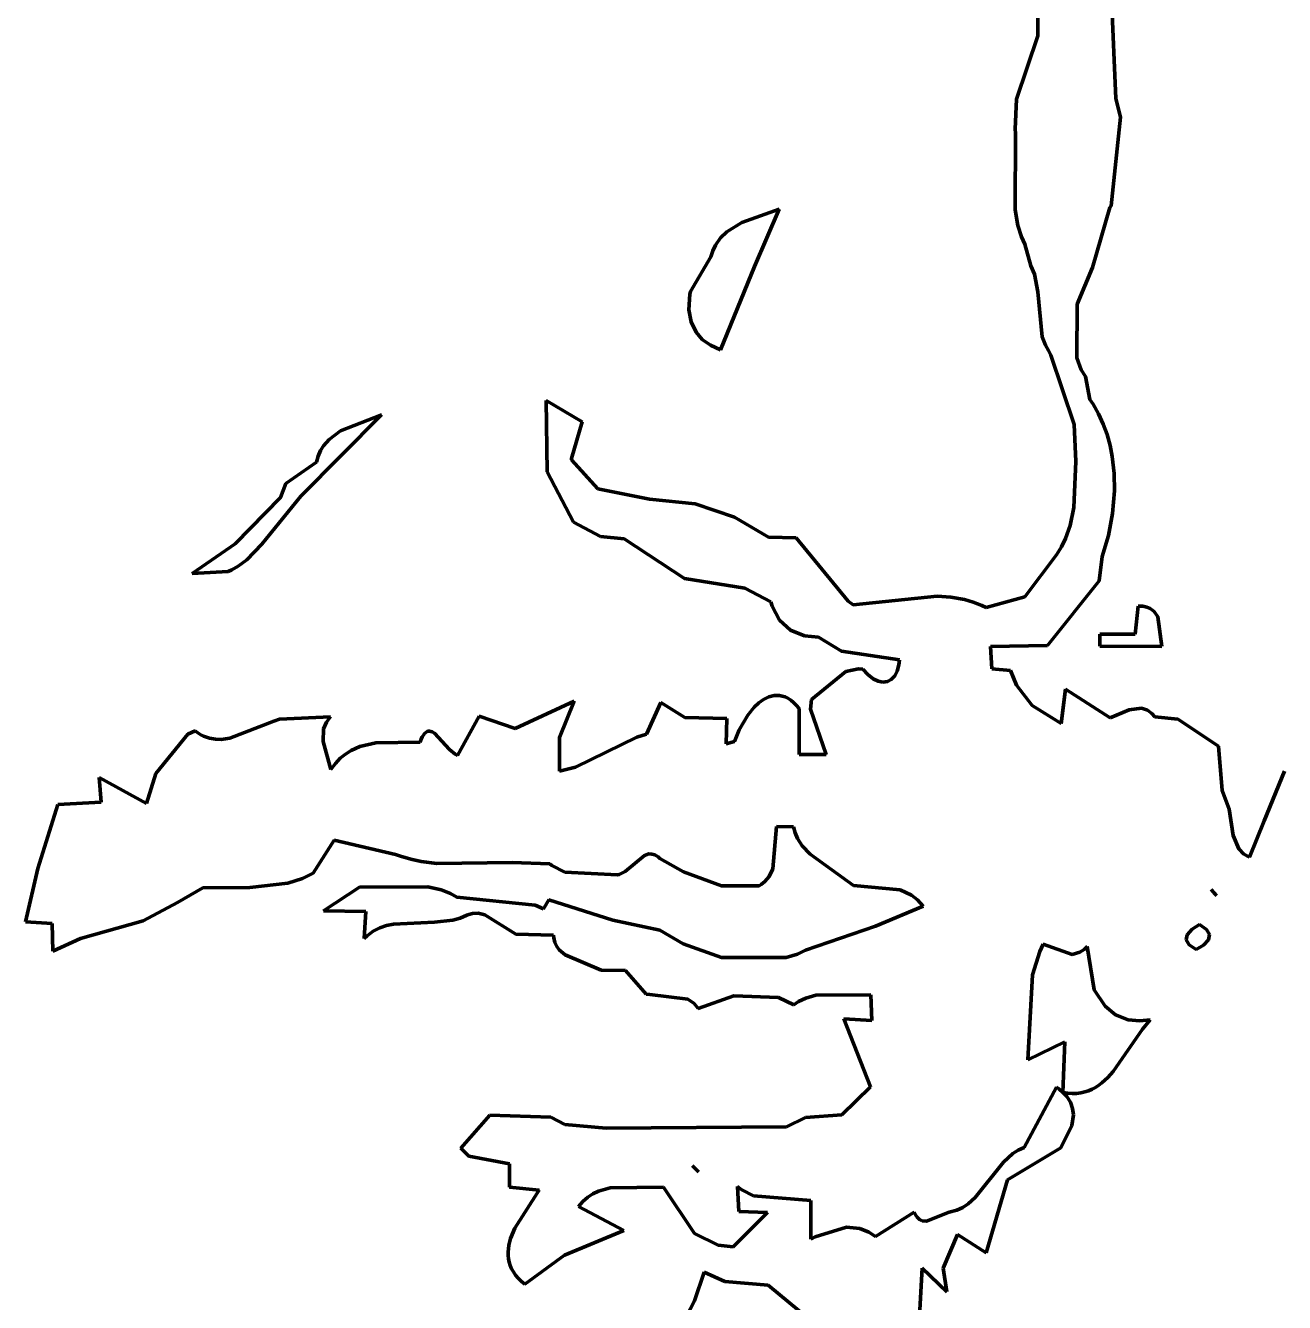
# Model space of a CAD drawing. Header units: millimetres. Extents: x 0 to 6.58, y 0 to 6.88.
# Drawn here: x 2.914 to 4.366, y 1.993 to 3.466 of the extents above; entities that cross this region are included whole.
import ezdxf

# ---------------------------------------------------------------- set-up
doc = ezdxf.new("R2010")
doc.units = ezdxf.units.MM
doc.layers.add('color#020202ff', color=7, linetype='CONTINUOUS', lineweight=100)
doc.layers.add('color#ffffffff', color=7, linetype='CONTINUOUS', lineweight=100)

msp = doc.modelspace()

# ---------------------------------------------------------------- linework, layer by layer
at = {"layer": 'color#020202ff'}
for p, q in [((4.0813, 3.4543), (4.0816, 3.5118)), ((4.1662, 3.4978), (4.1714, 3.3821)), ((4.0566, 3.3813), (4.0813, 3.4543)), ((4.0551, 3.3465), (4.0566, 3.3813)), ((4.1714, 3.3821), (4.1767, 3.3606)), ((4.1767, 3.3606), (4.1658, 3.2583)), ((4.0554, 3.342), (4.0551, 3.3465)), ((4.055, 3.2535), (4.0554, 3.342)), ((4.1658, 3.2583), (4.1643, 3.2561)), ((3.7399, 3.239), (3.7828, 3.2543)), ((3.7828, 3.2543), (3.7545, 3.1882)), ((4.0582, 3.2355), (4.055, 3.2535)), ((4.1643, 3.2561), (4.1443, 3.1869)), ((3.7154, 3.2211), (3.7226, 3.2282)), ((3.7226, 3.2282), (3.7399, 3.239)), ((4.0625, 3.2224), (4.0582, 3.2355)), ((3.7063, 3.2064), (3.7095, 3.2128)), ((3.7095, 3.2128), (3.7154, 3.2211)), ((4.0665, 3.2139), (4.0625, 3.2224)), ((4.0731, 3.1891), (4.0665, 3.2139)), ((3.6807, 3.1592), (3.7039, 3.1993)), ((3.7039, 3.1993), (3.7063, 3.2064)), ((3.7545, 3.1882), (3.7151, 3.0922)), ((4.0774, 3.1794), (4.0731, 3.1891)), ((4.1443, 3.1869), (4.1266, 3.1449)), ((4.0815, 3.1591), (4.0774, 3.1794)), ((3.6787, 3.138), (3.68, 3.1561)), ((3.68, 3.1561), (3.6807, 3.1592)), ((4.0864, 3.1072), (4.0815, 3.1591)), ((4.1266, 3.1449), (4.1264, 3.0829)), ((3.6813, 3.1244), (3.6787, 3.138)), ((3.6871, 3.1123), (3.6813, 3.1244)), ((3.6942, 3.104), (3.6871, 3.1123)), ((3.7036, 3.0973), (3.6942, 3.104)), ((3.7151, 3.0922), (3.7036, 3.0973)), ((4.09, 3.0975), (4.0864, 3.1072)), ((4.0935, 3.0913), (4.09, 3.0975)), ((4.0965, 3.0857), (4.0935, 3.0913)), ((4.1232, 3.0059), (4.0965, 3.0857)), ((4.1264, 3.0829), (4.1313, 3.0691)), ((4.1313, 3.0691), (4.1362, 3.0613)), ((4.1362, 3.0613), (4.1413, 3.0346)), ((3.5152, 2.9514), (3.5142, 3.0336)), ((3.5142, 3.0336), (3.5556, 3.0088)), ((4.1413, 3.0346), (4.145, 3.0292)), ((4.145, 3.0292), (4.1514, 3.018)), ((3.324, 3.0172), (3.2311, 2.923)), ((3.2769, 2.9984), (3.324, 3.0172)), ((3.5556, 3.0088), (3.5432, 2.9667)), ((4.1514, 3.018), (4.1568, 3.0063)), ((4.1568, 3.0063), (4.1612, 2.9942)), ((3.2637, 2.9887), (3.2769, 2.9984)), ((4.1252, 2.9631), (4.1232, 3.0059)), ((4.1612, 2.9942), (4.1646, 2.9817)), ((3.2538, 2.9757), (3.2573, 2.9814)), ((3.2573, 2.9814), (3.2637, 2.9887)), ((4.1646, 2.9817), (4.1672, 2.9689)), ((3.2139, 2.9377), (3.249, 2.9625)), ((3.249, 2.9625), (3.251, 2.9695)), ((3.251, 2.9695), (3.2538, 2.9757)), ((3.5432, 2.9667), (3.5434, 2.9651)), ((3.5434, 2.9651), (3.5736, 2.9316)), ((4.123, 2.9099), (4.1252, 2.9631)), ((4.1672, 2.9689), (4.1693, 2.9493)), ((3.5456, 2.8931), (3.5152, 2.9514)), ((4.1693, 2.9493), (4.1697, 2.9295)), ((3.2078, 2.9216), (3.2139, 2.9377)), ((3.1555, 2.8682), (3.2078, 2.9216)), ((3.2311, 2.923), (3.1862, 2.8676)), ((3.5736, 2.9316), (3.6333, 2.9197)), ((3.6333, 2.9197), (3.686, 2.9144)), ((4.1697, 2.9295), (4.1675, 2.9033)), ((3.686, 2.9144), (3.7313, 2.899)), ((4.1185, 2.8894), (4.123, 2.9099)), ((4.1675, 2.9033), (4.1627, 2.8778)), ((3.5767, 2.8767), (3.5456, 2.8931)), ((3.7313, 2.899), (3.7706, 2.8759)), ((4.1132, 2.8744), (4.1185, 2.8894)), ((3.6042, 2.8738), (3.5767, 2.8767)), ((3.6739, 2.8282), (3.6042, 2.8738)), ((3.7706, 2.8759), (3.8024, 2.8749)), ((3.8024, 2.8749), (3.8625, 2.8019)), ((4.1085, 2.8647), (4.1132, 2.8744)), ((4.1627, 2.8778), (4.1555, 2.8536)), ((3.1057, 2.8339), (3.1555, 2.8682)), ((3.1862, 2.8676), (3.1689, 2.8497)), ((4.1028, 2.8553), (4.1085, 2.8647)), ((3.1689, 2.8497), (3.1589, 2.8423)), ((4.0662, 2.807), (4.1028, 2.8553)), ((4.1555, 2.8536), (4.1519, 2.8256)), ((3.1474, 2.8362), (3.1057, 2.8339)), ((3.1514, 2.8381), (3.1474, 2.8362)), ((3.1589, 2.8423), (3.1514, 2.8381)), ((3.7432, 2.817), (3.6739, 2.8282)), ((3.7733, 2.8014), (3.7432, 2.817)), ((4.1519, 2.8256), (4.0926, 2.7508)), ((3.7748, 2.7961), (3.7733, 2.8014)), ((3.8625, 2.8019), (3.8684, 2.7978)), ((3.8684, 2.7978), (3.965, 2.8076)), ((3.965, 2.8076), (3.981, 2.8066)), ((3.981, 2.8066), (3.9966, 2.8039)), ((3.9966, 2.8039), (4.0068, 2.801)), ((4.0068, 2.801), (4.0168, 2.797)), ((4.0217, 2.7946), (4.0662, 2.807)), ((3.7833, 2.7801), (3.7748, 2.7961)), ((4.0168, 2.797), (4.0217, 2.7946)), ((4.1935, 2.7639), (4.1969, 2.7964)), ((4.1969, 2.7964), (4.2024, 2.7961)), ((4.2024, 2.7961), (4.2071, 2.7952)), ((4.2071, 2.7952), (4.211, 2.7936)), ((4.211, 2.7936), (4.2155, 2.7901)), ((4.2155, 2.7901), (4.2196, 2.7839)), ((3.796, 2.7685), (3.7833, 2.7801)), ((4.2196, 2.7839), (4.2243, 2.7496)), ((3.8121, 2.7619), (3.796, 2.7685)), ((3.8282, 2.7606), (3.8121, 2.7619)), ((3.855, 2.7443), (3.8282, 2.7606)), ((4.1527, 2.7501), (4.1528, 2.7638)), ((4.1528, 2.7638), (4.1935, 2.7639)), ((3.9217, 2.7341), (3.855, 2.7443)), ((4.0926, 2.7508), (4.0268, 2.7495)), ((4.0268, 2.7495), (4.0281, 2.7238)), ((4.2243, 2.7496), (4.1527, 2.7501)), ((3.9192, 2.7213), (3.9211, 2.7285)), ((3.9211, 2.7285), (3.9217, 2.7341)), ((3.8203, 2.6886), (3.8598, 2.721)), ((3.8598, 2.721), (3.8743, 2.7238)), ((3.8743, 2.7238), (3.8796, 2.7237)), ((3.8796, 2.7237), (3.8853, 2.7172)), ((3.8853, 2.7172), (3.8912, 2.7125)), ((3.8912, 2.7125), (3.897, 2.7097)), ((3.9077, 2.7093), (3.9123, 2.7117)), ((3.9123, 2.7117), (3.9162, 2.7157)), ((3.9162, 2.7157), (3.9192, 2.7213)), ((4.0281, 2.7238), (4.0499, 2.722)), ((4.0499, 2.722), (4.0566, 2.705)), ((3.897, 2.7097), (3.9025, 2.7087)), ((3.9025, 2.7087), (3.9077, 2.7093)), ((4.0566, 2.705), (4.0749, 2.6814)), ((4.1084, 2.661), (4.1134, 2.7004)), ((4.1134, 2.7004), (4.1649, 2.6672)), ((3.4784, 2.655), (3.5466, 2.6866)), ((3.5466, 2.6866), (3.5296, 2.6446)), ((3.6297, 2.6484), (3.6466, 2.6851)), ((3.6466, 2.6851), (3.6742, 2.6676)), ((3.754, 2.6795), (3.7593, 2.6845)), ((3.7593, 2.6845), (3.765, 2.6886)), ((3.765, 2.6886), (3.7679, 2.6902)), ((3.7679, 2.6902), (3.7709, 2.6915)), ((3.7709, 2.6915), (3.7739, 2.6925)), ((3.7739, 2.6925), (3.777, 2.6931)), ((3.777, 2.6931), (3.7801, 2.6933)), ((3.7801, 2.6933), (3.7833, 2.6932)), ((3.7833, 2.6932), (3.7865, 2.6925)), ((3.7865, 2.6925), (3.7897, 2.6914)), ((3.7897, 2.6914), (3.793, 2.6899)), ((3.793, 2.6899), (3.7962, 2.6878)), ((3.7962, 2.6878), (3.7995, 2.6852)), ((3.7995, 2.6852), (3.8027, 2.682)), ((3.8027, 2.682), (3.806, 2.6783)), ((3.819, 2.6773), (3.8203, 2.6886)), ((3.2065, 2.6658), (3.2652, 2.6684)), ((3.2652, 2.6684), (3.2606, 2.6625)), ((3.412, 2.6238), (3.4368, 2.6694)), ((3.4368, 2.6694), (3.4784, 2.655)), ((3.6742, 2.6676), (3.7227, 2.6667)), ((3.7368, 2.6536), (3.7467, 2.6705)), ((3.7467, 2.6705), (3.754, 2.6795)), ((3.806, 2.6783), (3.8058, 2.6251)), ((3.837, 2.6252), (3.819, 2.6773)), ((4.0749, 2.6814), (4.1084, 2.661)), ((4.1649, 2.6672), (4.1866, 2.6767)), ((4.1866, 2.6767), (4.2009, 2.6786)), ((4.2009, 2.6786), (4.2079, 2.6761)), ((4.2079, 2.6761), (4.2129, 2.6722)), ((4.2129, 2.6722), (4.2162, 2.6685)), ((4.2162, 2.6685), (4.2427, 2.6659)), ((3.1494, 2.6438), (3.2, 2.6634)), ((3.2, 2.6634), (3.2065, 2.6658)), ((3.2571, 2.6545), (3.2567, 2.6399)), ((3.2606, 2.6625), (3.2571, 2.6545)), ((3.7227, 2.6667), (3.7218, 2.6373)), ((3.7314, 2.6399), (3.7368, 2.6536)), ((4.2427, 2.6659), (4.2899, 2.6346)), ((3.0638, 2.6032), (3.1006, 2.6487)), ((3.1006, 2.6487), (3.1091, 2.6523)), ((3.1091, 2.6523), (3.1124, 2.6499)), ((3.1124, 2.6499), (3.1157, 2.6479)), ((3.1157, 2.6479), (3.119, 2.6463)), ((3.119, 2.6463), (3.1257, 2.6439)), ((3.1257, 2.6439), (3.1325, 2.6427)), ((3.1325, 2.6427), (3.1392, 2.6425)), ((3.1392, 2.6425), (3.1494, 2.6438)), ((3.2567, 2.6399), (3.2659, 2.6079)), ((3.2992, 2.6343), (3.3175, 2.6386)), ((3.3175, 2.6386), (3.3686, 2.6394)), ((3.3686, 2.6394), (3.3699, 2.6426)), ((3.3699, 2.6426), (3.3712, 2.6453)), ((3.3712, 2.6453), (3.3725, 2.6475)), ((3.3725, 2.6475), (3.3739, 2.6492)), ((3.3739, 2.6492), (3.3752, 2.6505)), ((3.3752, 2.6505), (3.3767, 2.6514)), ((3.3767, 2.6514), (3.3781, 2.6519)), ((3.3781, 2.6519), (3.3795, 2.652)), ((3.3795, 2.652), (3.3825, 2.6513)), ((3.3825, 2.6513), (3.3855, 2.6496)), ((3.3855, 2.6496), (3.4028, 2.631)), ((3.5296, 2.6446), (3.5295, 2.606)), ((3.5478, 2.6106), (3.6187, 2.6451)), ((3.6187, 2.6451), (3.6297, 2.6484)), ((3.7218, 2.6373), (3.7314, 2.6399)), ((3.2766, 2.6207), (3.2826, 2.6256)), ((3.2826, 2.6256), (3.289, 2.6297)), ((3.289, 2.6297), (3.2992, 2.6343)), ((3.4028, 2.631), (3.409, 2.6254)), ((3.409, 2.6254), (3.412, 2.6238)), ((3.8058, 2.6251), (3.837, 2.6252)), ((4.2899, 2.6346), (4.2939, 2.5834)), ((3.2659, 2.6079), (3.271, 2.6148)), ((3.271, 2.6148), (3.2766, 2.6207)), ((3.5295, 2.606), (3.5478, 2.6106)), ((3.0006, 2.57), (2.9985, 2.5986)), ((2.9985, 2.5986), (3.0529, 2.5685)), ((3.0529, 2.5685), (3.0638, 2.6032)), ((4.3426, 2.5484), (4.3658, 2.6057)), ((4.2939, 2.5834), (4.3022, 2.5619)), ((2.9276, 2.4935), (2.9508, 2.5673)), ((2.9508, 2.5673), (3.0006, 2.57)), ((4.3022, 2.5619), (4.3067, 2.5314)), ((3.7797, 2.5418), (3.7755, 2.4931)), ((3.7995, 2.5416), (3.7797, 2.5418)), ((3.8015, 2.5346), (3.7995, 2.5416)), ((3.8042, 2.5282), (3.8015, 2.5346)), ((4.3254, 2.5067), (4.3426, 2.5484)), ((3.2696, 2.5263), (3.2455, 2.4882)), ((3.3403, 2.5097), (3.2696, 2.5263)), ((3.8096, 2.5197), (3.8042, 2.5282)), ((4.3067, 2.5314), (4.313, 2.516)), ((3.3461, 2.5076), (3.3403, 2.5097)), ((3.3579, 2.5041), (3.3461, 2.5076)), ((3.6277, 2.5086), (3.6054, 2.4899)), ((3.6327, 2.5103), (3.6277, 2.5086)), ((3.6361, 2.5102), (3.6327, 2.5103)), ((3.6396, 2.5091), (3.6361, 2.5102)), ((3.6414, 2.5081), (3.6396, 2.5091)), ((3.6433, 2.5068), (3.6414, 2.5081)), ((3.6452, 2.505), (3.6433, 2.5068)), ((3.6727, 2.4898), (3.6452, 2.505)), ((3.8186, 2.51), (3.8096, 2.5197)), ((3.8688, 2.4738), (3.8186, 2.51)), ((4.313, 2.516), (4.3191, 2.5101)), ((4.3191, 2.5101), (4.3254, 2.5067)), ((2.9135, 2.4318), (2.9276, 2.4935)), ((3.3699, 2.5016), (3.3579, 2.5041)), ((3.3881, 2.4993), (3.3699, 2.5016)), ((3.4751, 2.5003), (3.3881, 2.4993)), ((3.5183, 2.4988), (3.4751, 2.5003)), ((3.5206, 2.497), (3.5183, 2.4988)), ((3.5355, 2.4891), (3.5206, 2.497)), ((3.7755, 2.4931), (3.7713, 2.4842)), ((3.2163, 2.4765), (3.1721, 2.4714)), ((3.2332, 2.4821), (3.2163, 2.4765)), ((3.2455, 2.4882), (3.2332, 2.4821)), ((3.5966, 2.4862), (3.5355, 2.4891)), ((3.5984, 2.4866), (3.5966, 2.4862)), ((3.6054, 2.4899), (3.5984, 2.4866)), ((3.7163, 2.4734), (3.6727, 2.4898)), ((3.7664, 2.4783), (3.7622, 2.4749)), ((3.7713, 2.4842), (3.7664, 2.4783)), ((3.1182, 2.4711), (3.0889, 2.4542)), ((3.1721, 2.4714), (3.1182, 2.4711)), ((3.2574, 2.4446), (3.2988, 2.4718)), ((3.2988, 2.4718), (3.3778, 2.4722)), ((3.3778, 2.4722), (3.393, 2.4689)), ((3.393, 2.4689), (3.4039, 2.4645)), ((3.4039, 2.4645), (3.4109, 2.4605)), ((3.7597, 2.4733), (3.7163, 2.4734)), ((3.7622, 2.4749), (3.7597, 2.4733)), ((3.9224, 2.469), (3.8688, 2.4738)), ((3.9355, 2.4628), (3.9224, 2.469)), ((3.9426, 2.4572), (3.9355, 2.4628)), ((4.2811, 2.4694), (4.2859, 2.4639)), ((4.2873, 2.4623), (4.2811, 2.4694)), ((4.2859, 2.4639), (4.2873, 2.4623)), ((3.0889, 2.4542), (3.0492, 2.4331)), ((3.4109, 2.4605), (3.5014, 2.4512)), ((3.5014, 2.4512), (3.5112, 2.4471)), ((3.5112, 2.4471), (3.5171, 2.4574)), ((3.5171, 2.4574), (3.5911, 2.434)), ((3.8941, 2.4269), (3.949, 2.4499)), ((3.949, 2.4499), (3.9426, 2.4572)), ((2.9442, 2.4302), (2.9135, 2.4318)), ((3.0492, 2.4331), (2.9771, 2.4127)), ((3.3061, 2.444), (3.2574, 2.4446)), ((3.3042, 2.4127), (3.3061, 2.444)), ((3.3852, 2.4315), (3.338, 2.4294)), ((3.4065, 2.4339), (3.3852, 2.4315)), ((3.4148, 2.4362), (3.4065, 2.4339)), ((3.4227, 2.4395), (3.4148, 2.4362)), ((3.4249, 2.4404), (3.4227, 2.4395)), ((3.4292, 2.4417), (3.4249, 2.4404)), ((3.4355, 2.442), (3.4292, 2.4417)), ((3.4435, 2.44), (3.4355, 2.442)), ((3.4792, 2.4179), (3.4435, 2.44)), ((3.5911, 2.434), (3.6451, 2.4225)), ((2.9452, 2.3982), (2.9442, 2.4302)), ((3.311, 2.4186), (3.3075, 2.4158)), ((3.3146, 2.421), (3.311, 2.4186)), ((3.3183, 2.4231), (3.3146, 2.421)), ((3.3221, 2.4249), (3.3183, 2.4231)), ((3.3299, 2.4276), (3.3221, 2.4249)), ((3.338, 2.4294), (3.3299, 2.4276)), ((3.5224, 2.4164), (3.4792, 2.4179)), ((3.6451, 2.4225), (3.672, 2.4064)), ((3.8132, 2.3994), (3.8941, 2.4269)), ((4.2535, 2.417), (4.2523, 2.4111)), ((4.2594, 2.4233), (4.2535, 2.417)), ((4.2679, 2.4288), (4.2594, 2.4233)), ((4.2759, 2.423), (4.2679, 2.4288)), ((4.2794, 2.4172), (4.2759, 2.423)), ((4.2782, 2.4112), (4.2794, 2.4172)), ((2.9771, 2.4127), (2.9452, 2.3982)), ((3.3075, 2.4158), (3.3042, 2.4127)), ((3.5228, 2.4134), (3.5224, 2.4164)), ((3.5243, 2.4081), (3.5228, 2.4134)), ((3.5264, 2.4036), (3.5243, 2.4081)), ((3.5291, 2.3997), (3.5264, 2.4036)), ((3.672, 2.4064), (3.7164, 2.3906)), ((4.0875, 2.4063), (4.0836, 2.3976)), ((4.1211, 2.3944), (4.0875, 2.4063)), ((4.1383, 2.4035), (4.1349, 2.4002)), ((4.1463, 2.3535), (4.1383, 2.4035)), ((4.2523, 2.4111), (4.2558, 2.4054)), ((4.2558, 2.4054), (4.2639, 2.4)), ((4.2639, 2.4), (4.2723, 2.4051)), ((4.2723, 2.4051), (4.2782, 2.4112)), ((3.5362, 2.3937), (3.5291, 2.3997)), ((3.5777, 2.376), (3.5362, 2.3937)), ((3.7164, 2.3906), (3.7911, 2.3906)), ((3.7911, 2.3906), (3.8039, 2.3946)), ((3.8039, 2.3946), (3.8132, 2.3994)), ((4.0836, 2.3976), (4.075, 2.3708)), ((4.1298, 2.3968), (4.1211, 2.3944)), ((4.1349, 2.4002), (4.1298, 2.3968)), ((3.6058, 2.3756), (3.5777, 2.376)), ((3.6294, 2.3485), (3.6058, 2.3756)), ((4.075, 2.3708), (4.0698, 2.2728)), ((3.6337, 2.3479), (3.6294, 2.3485)), ((3.6775, 2.3428), (3.6337, 2.3479)), ((3.7306, 2.3467), (3.6894, 2.3321)), ((3.782, 2.3446), (3.7306, 2.3467)), ((3.7999, 2.3362), (3.782, 2.3446)), ((3.8136, 2.344), (3.8052, 2.34)), ((3.8254, 2.3472), (3.8136, 2.344)), ((3.8886, 2.3478), (3.8254, 2.3472)), ((3.8897, 2.3182), (3.8886, 2.3478)), ((4.1589, 2.3346), (4.1463, 2.3535)), ((3.6847, 2.3377), (3.6775, 2.3428)), ((3.6894, 2.3321), (3.6847, 2.3377)), ((3.8052, 2.34), (3.7999, 2.3362)), ((4.171, 2.3247), (4.1589, 2.3346)), ((3.8884, 2.2417), (3.8575, 2.3202)), ((3.8575, 2.3202), (3.8897, 2.3182)), ((4.1854, 2.3189), (4.171, 2.3247)), ((4.199, 2.3176), (4.1854, 2.3189)), ((4.211, 2.319), (4.199, 2.3176)), ((4.2021, 2.3082), (4.211, 2.319)), ((4.1684, 2.2592), (4.2021, 2.3082)), ((4.0698, 2.2728), (4.1125, 2.2934)), ((4.1125, 2.2934), (4.1102, 2.2349)), ((4.1621, 2.2522), (4.1684, 2.2592)), ((3.8554, 2.2091), (3.8884, 2.2417)), ((4.1027, 2.2412), (4.0655, 2.1717)), ((4.1056, 2.2391), (4.1027, 2.2412)), ((4.1439, 2.2387), (4.1479, 2.2408)), ((4.1479, 2.2408), (4.1517, 2.2433)), ((4.1517, 2.2433), (4.1553, 2.246)), ((4.1553, 2.246), (4.1621, 2.2522)), ((4.1106, 2.2348), (4.1056, 2.2391)), ((4.1102, 2.2349), (4.1157, 2.2341)), ((4.1146, 2.2305), (4.1106, 2.2348)), ((4.1189, 2.2237), (4.1146, 2.2305)), ((4.1157, 2.2341), (4.121, 2.2338)), ((4.121, 2.2338), (4.1261, 2.234)), ((4.1261, 2.234), (4.1309, 2.2346)), ((4.1309, 2.2346), (4.1354, 2.2356)), ((4.1354, 2.2356), (4.1398, 2.237)), ((4.1398, 2.237), (4.1439, 2.2387)), ((4.1214, 2.2166), (4.1189, 2.2237)), ((4.1223, 2.2093), (4.1214, 2.2166)), ((3.4155, 2.1706), (3.4493, 2.2087)), ((3.4493, 2.2087), (3.5195, 2.2067)), ((3.5195, 2.2067), (3.5357, 2.1979)), ((3.5357, 2.1979), (3.5834, 2.1938)), ((3.7912, 2.1955), (3.8134, 2.2062)), ((3.8134, 2.2062), (3.8554, 2.2091)), ((4.108, 2.1712), (4.1204, 2.1969)), ((4.1204, 2.1969), (4.1223, 2.2093)), ((3.5834, 2.1938), (3.7912, 2.1955)), ((3.4251, 2.1616), (3.4155, 2.1706)), ((4.0462, 2.1341), (4.108, 2.1712)), ((4.0586, 2.1685), (4.0524, 2.1645)), ((4.0655, 2.1717), (4.0586, 2.1685)), ((3.4718, 2.1526), (3.4251, 2.1616)), ((3.472, 2.1257), (3.4718, 2.1526)), ((4.0416, 2.1547), (4.0092, 2.1137)), ((4.0524, 2.1645), (4.0416, 2.1547)), ((3.683, 2.1503), (3.6883, 2.1451)), ((3.6898, 2.1436), (3.683, 2.1503)), ((3.6883, 2.1451), (3.6898, 2.1436)), ((3.5062, 2.1222), (3.472, 2.1257)), ((3.5039, 2.1189), (3.5062, 2.1222)), ((3.5878, 2.1248), (3.5744, 2.121)), ((3.6493, 2.1257), (3.5878, 2.1248)), ((3.6854, 2.0721), (3.6493, 2.1257)), ((3.7399, 2.1227), (3.7348, 2.1266)), ((3.7348, 2.1266), (3.7364, 2.0977)), ((3.7534, 2.1159), (3.7399, 2.1227)), ((4.0216, 2.0499), (4.0462, 2.1341)), ((3.4779, 2.0784), (3.5039, 2.1189)), ((3.5566, 2.1094), (3.5515, 2.1034)), ((3.5622, 2.1142), (3.5566, 2.1094)), ((3.5681, 2.1181), (3.5622, 2.1142)), ((3.5744, 2.121), (3.5681, 2.1181)), ((3.8194, 2.1104), (3.7534, 2.1159)), ((3.8194, 2.0659), (3.8194, 2.1104)), ((4.0092, 2.1137), (4.001, 2.1065)), ((3.5515, 2.1034), (3.6039, 2.0759)), ((3.7693, 2.0967), (3.7298, 2.0568)), ((3.7364, 2.0977), (3.7693, 2.0967)), ((3.9388, 2.0971), (3.894, 2.0688)), ((3.9398, 2.0947), (3.9388, 2.0971)), ((3.941, 2.0927), (3.9398, 2.0947)), ((3.9422, 2.091), (3.941, 2.0927)), ((3.9791, 2.097), (3.9528, 2.0866)), ((3.988, 2.0991), (3.9791, 2.097)), ((3.9948, 2.1024), (3.988, 2.0991)), ((4.001, 2.1065), (3.9948, 2.1024)), ((3.4731, 2.0666), (3.4779, 2.0784)), ((3.8606, 2.0796), (3.8245, 2.0685)), ((3.8761, 2.0779), (3.8606, 2.0796)), ((3.8864, 2.0738), (3.8761, 2.0779)), ((3.9449, 2.0885), (3.9422, 2.091)), ((3.9479, 2.087), (3.9449, 2.0885)), ((3.9528, 2.0866), (3.9479, 2.087)), ((3.4711, 2.0587), (3.4731, 2.0666)), ((3.6039, 2.0759), (3.5354, 2.0471)), ((3.7125, 2.0589), (3.6854, 2.0721)), ((3.8245, 2.0685), (3.8194, 2.0659)), ((3.894, 2.0688), (3.8864, 2.0738)), ((3.9721, 2.0323), (3.9887, 2.0711)), ((3.9887, 2.0711), (4.0216, 2.0499)), ((3.4703, 2.0509), (3.4711, 2.0587)), ((3.4703, 2.047), (3.4703, 2.0509)), ((3.7298, 2.0568), (3.7125, 2.0589)), ((3.4707, 2.0431), (3.4703, 2.047)), ((3.4715, 2.0392), (3.4707, 2.0431)), ((3.4727, 2.0354), (3.4715, 2.0392)), ((3.4743, 2.0317), (3.4727, 2.0354)), ((3.5354, 2.0471), (3.4894, 2.0138)), ((3.4763, 2.028), (3.4743, 2.0317)), ((3.4788, 2.0243), (3.4763, 2.028)), ((3.4818, 2.0207), (3.4788, 2.0243)), ((3.4853, 2.0172), (3.4818, 2.0207)), ((3.6854, 1.9944), (3.6964, 2.0276)), ((3.6964, 2.0276), (3.7204, 2.0169)), ((3.9442, 1.9634), (3.948, 2.0324)), ((3.948, 2.0324), (3.9763, 2.0051)), ((3.9763, 2.0051), (3.9721, 2.0323)), ((3.4894, 2.0138), (3.4853, 2.0172)), ((3.7204, 2.0169), (3.7702, 2.0125)), ((3.7702, 2.0125), (3.8938, 1.9111)), ((3.6698, 1.965), (3.6854, 1.9944))]:
    msp.add_line(p, q, dxfattribs=at)
at = {"layer": 'color#ffffffff'}
for p, q in [((4.0816, 3.5118), (4.0813, 3.4543)), ((4.1714, 3.3821), (4.1662, 3.4978)), ((4.0813, 3.4543), (4.0566, 3.3813)), ((4.0566, 3.3813), (4.0551, 3.3465)), ((4.1767, 3.3606), (4.1714, 3.3821)), ((4.1658, 3.2583), (4.1767, 3.3606)), ((4.0551, 3.3465), (4.0554, 3.342)), ((4.0554, 3.342), (4.055, 3.2535)), ((4.1643, 3.2561), (4.1658, 3.2583)), ((3.7828, 3.2543), (3.7399, 3.239)), ((3.7545, 3.1882), (3.7828, 3.2543)), ((4.055, 3.2535), (4.0582, 3.2355)), ((4.1443, 3.1869), (4.1643, 3.2561)), ((3.7226, 3.2282), (3.7154, 3.2211)), ((3.7399, 3.239), (3.7226, 3.2282)), ((4.0582, 3.2355), (4.0625, 3.2224)), ((3.7095, 3.2128), (3.7063, 3.2064)), ((3.7154, 3.2211), (3.7095, 3.2128)), ((4.0625, 3.2224), (4.0665, 3.2139)), ((4.0665, 3.2139), (4.0731, 3.1891)), ((3.7039, 3.1993), (3.6807, 3.1592)), ((3.7063, 3.2064), (3.7039, 3.1993)), ((3.7151, 3.0922), (3.7545, 3.1882)), ((4.0731, 3.1891), (4.0774, 3.1794)), ((4.1266, 3.1449), (4.1443, 3.1869)), ((4.0774, 3.1794), (4.0815, 3.1591)), ((3.68, 3.1561), (3.6787, 3.138)), ((3.6807, 3.1592), (3.68, 3.1561)), ((4.0815, 3.1591), (4.0864, 3.1072)), ((4.1264, 3.0829), (4.1266, 3.1449)), ((3.6787, 3.138), (3.6813, 3.1244)), ((3.6813, 3.1244), (3.6871, 3.1123)), ((3.6871, 3.1123), (3.6942, 3.104)), ((3.6942, 3.104), (3.7036, 3.0973)), ((3.7036, 3.0973), (3.7151, 3.0922)), ((4.0864, 3.1072), (4.09, 3.0975)), ((4.09, 3.0975), (4.0935, 3.0913)), ((4.0935, 3.0913), (4.0965, 3.0857)), ((4.0965, 3.0857), (4.1232, 3.0059)), ((4.1313, 3.0691), (4.1264, 3.0829)), ((4.1362, 3.0613), (4.1313, 3.0691)), ((4.1413, 3.0346), (4.1362, 3.0613)), ((3.5556, 3.0088), (3.5142, 3.0336)), ((3.5142, 3.0336), (3.5152, 2.9514)), ((4.145, 3.0292), (4.1413, 3.0346)), ((4.1514, 3.018), (4.145, 3.0292)), ((3.2311, 2.923), (3.324, 3.0172)), ((3.324, 3.0172), (3.2769, 2.9984)), ((3.5432, 2.9667), (3.5556, 3.0088)), ((4.1568, 3.0063), (4.1514, 3.018)), ((4.1612, 2.9942), (4.1568, 3.0063)), ((3.2769, 2.9984), (3.2637, 2.9887)), ((4.1232, 3.0059), (4.1252, 2.9631)), ((4.1646, 2.9817), (4.1612, 2.9942)), ((3.2573, 2.9814), (3.2538, 2.9757)), ((3.2637, 2.9887), (3.2573, 2.9814)), ((4.1672, 2.9689), (4.1646, 2.9817)), ((3.249, 2.9625), (3.2139, 2.9377)), ((3.251, 2.9695), (3.249, 2.9625)), ((3.2538, 2.9757), (3.251, 2.9695)), ((3.5434, 2.9651), (3.5432, 2.9667)), ((3.5736, 2.9316), (3.5434, 2.9651)), ((4.1252, 2.9631), (4.123, 2.9099)), ((4.1693, 2.9493), (4.1672, 2.9689)), ((3.5152, 2.9514), (3.5456, 2.8931)), ((4.1697, 2.9295), (4.1693, 2.9493)), ((3.2139, 2.9377), (3.2078, 2.9216)), ((3.2078, 2.9216), (3.1555, 2.8682)), ((3.1862, 2.8676), (3.2311, 2.923)), ((3.6333, 2.9197), (3.5736, 2.9316)), ((3.686, 2.9144), (3.6333, 2.9197)), ((4.1675, 2.9033), (4.1697, 2.9295)), ((3.7313, 2.899), (3.686, 2.9144)), ((4.123, 2.9099), (4.1185, 2.8894)), ((4.1627, 2.8778), (4.1675, 2.9033)), ((3.5456, 2.8931), (3.5767, 2.8767)), ((3.7706, 2.8759), (3.7313, 2.899)), ((4.1185, 2.8894), (4.1132, 2.8744)), ((3.5767, 2.8767), (3.6042, 2.8738)), ((3.6042, 2.8738), (3.6739, 2.8282)), ((3.8024, 2.8749), (3.7706, 2.8759)), ((3.8625, 2.8019), (3.8024, 2.8749)), ((4.1132, 2.8744), (4.1085, 2.8647)), ((4.1555, 2.8536), (4.1627, 2.8778)), ((3.1555, 2.8682), (3.1057, 2.8339)), ((3.1689, 2.8497), (3.1862, 2.8676)), ((4.1085, 2.8647), (4.1028, 2.8553)), ((3.1589, 2.8423), (3.1689, 2.8497)), ((4.1028, 2.8553), (4.0662, 2.807)), ((4.1519, 2.8256), (4.1555, 2.8536)), ((3.1057, 2.8339), (3.1474, 2.8362)), ((3.1474, 2.8362), (3.1514, 2.8381)), ((3.1514, 2.8381), (3.1589, 2.8423)), ((3.6739, 2.8282), (3.7432, 2.817)), ((3.7432, 2.817), (3.7733, 2.8014)), ((4.0926, 2.7508), (4.1519, 2.8256)), ((3.7733, 2.8014), (3.7748, 2.7961)), ((3.8684, 2.7978), (3.8625, 2.8019)), ((3.965, 2.8076), (3.8684, 2.7978)), ((3.981, 2.8066), (3.965, 2.8076)), ((3.9966, 2.8039), (3.981, 2.8066)), ((4.0068, 2.801), (3.9966, 2.8039)), ((4.0168, 2.797), (4.0068, 2.801)), ((4.0662, 2.807), (4.0217, 2.7946)), ((3.7748, 2.7961), (3.7833, 2.7801)), ((4.0217, 2.7946), (4.0168, 2.797)), ((4.1969, 2.7964), (4.1935, 2.7639)), ((4.2024, 2.7961), (4.1969, 2.7964)), ((4.2071, 2.7952), (4.2024, 2.7961)), ((4.211, 2.7936), (4.2071, 2.7952)), ((4.2155, 2.7901), (4.211, 2.7936)), ((4.2196, 2.7839), (4.2155, 2.7901)), ((3.7833, 2.7801), (3.796, 2.7685)), ((4.2243, 2.7496), (4.2196, 2.7839)), ((3.796, 2.7685), (3.8121, 2.7619)), ((3.8121, 2.7619), (3.8282, 2.7606)), ((3.8282, 2.7606), (3.855, 2.7443)), ((4.1528, 2.7638), (4.1527, 2.7501)), ((4.1935, 2.7639), (4.1528, 2.7638)), ((3.855, 2.7443), (3.9217, 2.7341)), ((4.0268, 2.7495), (4.0926, 2.7508)), ((4.0281, 2.7238), (4.0268, 2.7495)), ((4.1527, 2.7501), (4.2243, 2.7496)), ((3.9211, 2.7285), (3.9192, 2.7213)), ((3.9217, 2.7341), (3.9211, 2.7285)), ((3.8598, 2.721), (3.8203, 2.6886)), ((3.8743, 2.7238), (3.8598, 2.721)), ((3.8796, 2.7237), (3.8743, 2.7238)), ((3.8853, 2.7172), (3.8796, 2.7237)), ((3.8912, 2.7125), (3.8853, 2.7172)), ((3.897, 2.7097), (3.8912, 2.7125)), ((3.9123, 2.7117), (3.9077, 2.7093)), ((3.9162, 2.7157), (3.9123, 2.7117)), ((3.9192, 2.7213), (3.9162, 2.7157)), ((4.0499, 2.722), (4.0281, 2.7238)), ((4.0566, 2.705), (4.0499, 2.722)), ((3.9025, 2.7087), (3.897, 2.7097)), ((3.9077, 2.7093), (3.9025, 2.7087)), ((4.0749, 2.6814), (4.0566, 2.705)), ((4.1134, 2.7004), (4.1084, 2.661)), ((4.1649, 2.6672), (4.1134, 2.7004)), ((3.5466, 2.6866), (3.4784, 2.655)), ((3.5296, 2.6446), (3.5466, 2.6866)), ((3.6466, 2.6851), (3.6297, 2.6484)), ((3.6742, 2.6676), (3.6466, 2.6851)), ((3.7593, 2.6845), (3.754, 2.6795)), ((3.765, 2.6886), (3.7593, 2.6845)), ((3.7679, 2.6902), (3.765, 2.6886)), ((3.7709, 2.6915), (3.7679, 2.6902)), ((3.7739, 2.6925), (3.7709, 2.6915)), ((3.777, 2.6931), (3.7739, 2.6925)), ((3.7801, 2.6933), (3.777, 2.6931)), ((3.7833, 2.6932), (3.7801, 2.6933)), ((3.7865, 2.6925), (3.7833, 2.6932)), ((3.7897, 2.6914), (3.7865, 2.6925)), ((3.793, 2.6899), (3.7897, 2.6914)), ((3.7962, 2.6878), (3.793, 2.6899)), ((3.7995, 2.6852), (3.7962, 2.6878)), ((3.8027, 2.682), (3.7995, 2.6852)), ((3.806, 2.6783), (3.8027, 2.682)), ((3.8203, 2.6886), (3.819, 2.6773)), ((3.2652, 2.6684), (3.2065, 2.6658)), ((3.2606, 2.6625), (3.2652, 2.6684)), ((3.4368, 2.6694), (3.412, 2.6238)), ((3.4784, 2.655), (3.4368, 2.6694)), ((3.7227, 2.6667), (3.6742, 2.6676)), ((3.7467, 2.6705), (3.7368, 2.6536)), ((3.754, 2.6795), (3.7467, 2.6705)), ((3.8058, 2.6251), (3.806, 2.6783)), ((3.819, 2.6773), (3.837, 2.6252)), ((4.1084, 2.661), (4.0749, 2.6814)), ((4.1866, 2.6767), (4.1649, 2.6672)), ((4.2009, 2.6786), (4.1866, 2.6767)), ((4.2079, 2.6761), (4.2009, 2.6786)), ((4.2129, 2.6722), (4.2079, 2.6761)), ((4.2162, 2.6685), (4.2129, 2.6722)), ((4.2427, 2.6659), (4.2162, 2.6685)), ((3.2, 2.6634), (3.1494, 2.6438)), ((3.2065, 2.6658), (3.2, 2.6634)), ((3.2567, 2.6399), (3.2571, 2.6545)), ((3.2571, 2.6545), (3.2606, 2.6625)), ((3.7218, 2.6373), (3.7227, 2.6667)), ((3.7368, 2.6536), (3.7314, 2.6399)), ((4.2899, 2.6346), (4.2427, 2.6659)), ((3.1006, 2.6487), (3.0638, 2.6032)), ((3.1091, 2.6523), (3.1006, 2.6487)), ((3.1124, 2.6499), (3.1091, 2.6523)), ((3.1157, 2.6479), (3.1124, 2.6499)), ((3.119, 2.6463), (3.1157, 2.6479)), ((3.1257, 2.6439), (3.119, 2.6463)), ((3.1325, 2.6427), (3.1257, 2.6439)), ((3.1392, 2.6425), (3.1325, 2.6427)), ((3.1494, 2.6438), (3.1392, 2.6425)), ((3.2659, 2.6079), (3.2567, 2.6399)), ((3.3175, 2.6386), (3.2992, 2.6343)), ((3.3686, 2.6394), (3.3175, 2.6386)), ((3.3699, 2.6426), (3.3686, 2.6394)), ((3.3712, 2.6453), (3.3699, 2.6426)), ((3.3725, 2.6475), (3.3712, 2.6453)), ((3.3739, 2.6492), (3.3725, 2.6475)), ((3.3752, 2.6505), (3.3739, 2.6492)), ((3.3767, 2.6514), (3.3752, 2.6505)), ((3.3781, 2.6519), (3.3767, 2.6514)), ((3.3795, 2.652), (3.3781, 2.6519)), ((3.3825, 2.6513), (3.3795, 2.652)), ((3.3855, 2.6496), (3.3825, 2.6513)), ((3.4028, 2.631), (3.3855, 2.6496)), ((3.5295, 2.606), (3.5296, 2.6446)), ((3.6187, 2.6451), (3.5478, 2.6106)), ((3.6297, 2.6484), (3.6187, 2.6451)), ((3.7314, 2.6399), (3.7218, 2.6373)), ((3.2826, 2.6256), (3.2766, 2.6207)), ((3.289, 2.6297), (3.2826, 2.6256)), ((3.2992, 2.6343), (3.289, 2.6297)), ((3.409, 2.6254), (3.4028, 2.631)), ((3.412, 2.6238), (3.409, 2.6254)), ((3.837, 2.6252), (3.8058, 2.6251)), ((4.2939, 2.5834), (4.2899, 2.6346)), ((3.271, 2.6148), (3.2659, 2.6079)), ((3.2766, 2.6207), (3.271, 2.6148)), ((3.5478, 2.6106), (3.5295, 2.606)), ((3.0529, 2.5685), (2.9985, 2.5986)), ((2.9985, 2.5986), (3.0006, 2.57)), ((3.0638, 2.6032), (3.0529, 2.5685)), ((4.3658, 2.6057), (4.3426, 2.5484)), ((4.3022, 2.5619), (4.2939, 2.5834)), ((2.9508, 2.5673), (2.9276, 2.4935)), ((3.0006, 2.57), (2.9508, 2.5673)), ((4.3067, 2.5314), (4.3022, 2.5619)), ((3.7755, 2.4931), (3.7797, 2.5418)), ((3.7797, 2.5418), (3.7995, 2.5416)), ((3.7995, 2.5416), (3.8015, 2.5346)), ((3.8015, 2.5346), (3.8042, 2.5282)), ((4.3426, 2.5484), (4.3254, 2.5067)), ((3.2455, 2.4882), (3.2696, 2.5263)), ((3.2696, 2.5263), (3.3403, 2.5097)), ((3.8042, 2.5282), (3.8096, 2.5197)), ((4.313, 2.516), (4.3067, 2.5314)), ((3.3403, 2.5097), (3.3461, 2.5076)), ((3.3461, 2.5076), (3.3579, 2.5041)), ((3.6054, 2.4899), (3.6277, 2.5086)), ((3.6277, 2.5086), (3.6327, 2.5103)), ((3.6327, 2.5103), (3.6361, 2.5102)), ((3.6361, 2.5102), (3.6396, 2.5091)), ((3.6396, 2.5091), (3.6414, 2.5081)), ((3.6414, 2.5081), (3.6433, 2.5068)), ((3.6433, 2.5068), (3.6452, 2.505)), ((3.6452, 2.505), (3.6727, 2.4898)), ((3.8096, 2.5197), (3.8186, 2.51)), ((3.8186, 2.51), (3.8688, 2.4738)), ((4.3191, 2.5101), (4.313, 2.516)), ((4.3254, 2.5067), (4.3191, 2.5101)), ((2.9276, 2.4935), (2.9135, 2.4318)), ((3.3579, 2.5041), (3.3699, 2.5016)), ((3.3699, 2.5016), (3.3881, 2.4993)), ((3.3881, 2.4993), (3.4751, 2.5003)), ((3.4751, 2.5003), (3.5183, 2.4988)), ((3.5183, 2.4988), (3.5206, 2.497)), ((3.5206, 2.497), (3.5355, 2.4891)), ((3.7713, 2.4842), (3.7755, 2.4931)), ((3.1721, 2.4714), (3.2163, 2.4765)), ((3.2163, 2.4765), (3.2332, 2.4821)), ((3.2332, 2.4821), (3.2455, 2.4882)), ((3.5355, 2.4891), (3.5966, 2.4862)), ((3.5966, 2.4862), (3.5984, 2.4866)), ((3.5984, 2.4866), (3.6054, 2.4899)), ((3.6727, 2.4898), (3.7163, 2.4734)), ((3.7622, 2.4749), (3.7664, 2.4783)), ((3.7664, 2.4783), (3.7713, 2.4842)), ((3.0889, 2.4542), (3.1182, 2.4711)), ((3.1182, 2.4711), (3.1721, 2.4714)), ((3.2988, 2.4718), (3.2574, 2.4446)), ((3.3778, 2.4722), (3.2988, 2.4718)), ((3.393, 2.4689), (3.3778, 2.4722)), ((3.4039, 2.4645), (3.393, 2.4689)), ((3.4109, 2.4605), (3.4039, 2.4645)), ((3.7163, 2.4734), (3.7597, 2.4733)), ((3.7597, 2.4733), (3.7622, 2.4749)), ((3.8688, 2.4738), (3.9224, 2.469)), ((3.9224, 2.469), (3.9355, 2.4628)), ((3.9355, 2.4628), (3.9426, 2.4572)), ((4.2811, 2.4694), (4.2873, 2.4623)), ((4.2859, 2.4639), (4.2811, 2.4694)), ((4.2873, 2.4623), (4.2859, 2.4639)), ((3.0492, 2.4331), (3.0889, 2.4542)), ((3.5014, 2.4512), (3.4109, 2.4605)), ((3.5112, 2.4471), (3.5014, 2.4512)), ((3.5171, 2.4574), (3.5112, 2.4471)), ((3.5911, 2.434), (3.5171, 2.4574)), ((3.949, 2.4499), (3.8941, 2.4269)), ((3.9426, 2.4572), (3.949, 2.4499)), ((2.9135, 2.4318), (2.9442, 2.4302)), ((2.9771, 2.4127), (3.0492, 2.4331)), ((3.2574, 2.4446), (3.3061, 2.444)), ((3.3061, 2.444), (3.3042, 2.4127)), ((3.338, 2.4294), (3.3852, 2.4315)), ((3.3852, 2.4315), (3.4065, 2.4339)), ((3.4065, 2.4339), (3.4148, 2.4362)), ((3.4148, 2.4362), (3.4227, 2.4395)), ((3.4227, 2.4395), (3.4249, 2.4404)), ((3.4249, 2.4404), (3.4292, 2.4417)), ((3.4292, 2.4417), (3.4355, 2.442)), ((3.4355, 2.442), (3.4435, 2.44)), ((3.4435, 2.44), (3.4792, 2.4179)), ((3.6451, 2.4225), (3.5911, 2.434)), ((2.9442, 2.4302), (2.9452, 2.3982)), ((3.3075, 2.4158), (3.311, 2.4186)), ((3.311, 2.4186), (3.3146, 2.421)), ((3.3146, 2.421), (3.3183, 2.4231)), ((3.3183, 2.4231), (3.3221, 2.4249)), ((3.3221, 2.4249), (3.3299, 2.4276)), ((3.3299, 2.4276), (3.338, 2.4294)), ((3.4792, 2.4179), (3.5224, 2.4164)), ((3.672, 2.4064), (3.6451, 2.4225)), ((3.8941, 2.4269), (3.8132, 2.3994)), ((4.2523, 2.4111), (4.2535, 2.417)), ((4.2535, 2.417), (4.2594, 2.4233)), ((4.2594, 2.4233), (4.2679, 2.4288)), ((4.2679, 2.4288), (4.2759, 2.423)), ((4.2759, 2.423), (4.2794, 2.4172)), ((4.2794, 2.4172), (4.2782, 2.4112)), ((2.9452, 2.3982), (2.9771, 2.4127)), ((3.3042, 2.4127), (3.3075, 2.4158)), ((3.5224, 2.4164), (3.5228, 2.4134)), ((3.5228, 2.4134), (3.5243, 2.4081)), ((3.5243, 2.4081), (3.5264, 2.4036)), ((3.5264, 2.4036), (3.5291, 2.3997)), ((3.7164, 2.3906), (3.672, 2.4064)), ((4.0836, 2.3976), (4.0875, 2.4063)), ((4.0875, 2.4063), (4.1211, 2.3944)), ((4.1349, 2.4002), (4.1383, 2.4035)), ((4.1383, 2.4035), (4.1463, 2.3535)), ((4.2558, 2.4054), (4.2523, 2.4111)), ((4.2639, 2.4), (4.2558, 2.4054)), ((4.2723, 2.4051), (4.2639, 2.4)), ((4.2782, 2.4112), (4.2723, 2.4051)), ((3.5291, 2.3997), (3.5362, 2.3937)), ((3.5362, 2.3937), (3.5777, 2.376)), ((3.7911, 2.3906), (3.7164, 2.3906)), ((3.8039, 2.3946), (3.7911, 2.3906)), ((3.8132, 2.3994), (3.8039, 2.3946)), ((4.075, 2.3708), (4.0836, 2.3976)), ((4.1211, 2.3944), (4.1298, 2.3968)), ((4.1298, 2.3968), (4.1349, 2.4002)), ((3.5777, 2.376), (3.6058, 2.3756)), ((3.6058, 2.3756), (3.6294, 2.3485)), ((4.0698, 2.2728), (4.075, 2.3708)), ((3.6294, 2.3485), (3.6337, 2.3479)), ((3.6337, 2.3479), (3.6775, 2.3428)), ((3.6894, 2.3321), (3.7306, 2.3467)), ((3.7306, 2.3467), (3.782, 2.3446)), ((3.782, 2.3446), (3.7999, 2.3362)), ((3.8052, 2.34), (3.8136, 2.344)), ((3.8136, 2.344), (3.8254, 2.3472)), ((3.8254, 2.3472), (3.8886, 2.3478)), ((3.8886, 2.3478), (3.8897, 2.3182)), ((4.1463, 2.3535), (4.1589, 2.3346)), ((3.6775, 2.3428), (3.6847, 2.3377)), ((3.6847, 2.3377), (3.6894, 2.3321)), ((3.7999, 2.3362), (3.8052, 2.34)), ((4.1589, 2.3346), (4.171, 2.3247)), ((3.8897, 2.3182), (3.8575, 2.3202)), ((3.8575, 2.3202), (3.8884, 2.2417)), ((4.171, 2.3247), (4.1854, 2.3189)), ((4.1854, 2.3189), (4.199, 2.3176)), ((4.199, 2.3176), (4.211, 2.319)), ((4.211, 2.319), (4.2021, 2.3082)), ((4.2021, 2.3082), (4.1684, 2.2592)), ((4.1125, 2.2934), (4.0698, 2.2728)), ((4.1102, 2.2349), (4.1125, 2.2934)), ((4.1684, 2.2592), (4.1621, 2.2522)), ((3.8884, 2.2417), (3.8554, 2.2091)), ((4.0655, 2.1717), (4.1027, 2.2412)), ((4.1027, 2.2412), (4.1056, 2.2391)), ((4.1479, 2.2408), (4.1439, 2.2387)), ((4.1517, 2.2433), (4.1479, 2.2408)), ((4.1553, 2.246), (4.1517, 2.2433)), ((4.1621, 2.2522), (4.1553, 2.246)), ((4.1056, 2.2391), (4.1106, 2.2348)), ((4.1157, 2.2341), (4.1102, 2.2349)), ((4.1106, 2.2348), (4.1146, 2.2305)), ((4.1146, 2.2305), (4.1189, 2.2237)), ((4.121, 2.2338), (4.1157, 2.2341)), ((4.1261, 2.234), (4.121, 2.2338)), ((4.1309, 2.2346), (4.1261, 2.234)), ((4.1354, 2.2356), (4.1309, 2.2346)), ((4.1398, 2.237), (4.1354, 2.2356)), ((4.1439, 2.2387), (4.1398, 2.237)), ((4.1189, 2.2237), (4.1214, 2.2166)), ((4.1214, 2.2166), (4.1223, 2.2093)), ((3.4493, 2.2087), (3.4155, 2.1706)), ((3.5195, 2.2067), (3.4493, 2.2087)), ((3.5357, 2.1979), (3.5195, 2.2067)), ((3.5834, 2.1938), (3.5357, 2.1979)), ((3.8134, 2.2062), (3.7912, 2.1955)), ((3.8554, 2.2091), (3.8134, 2.2062)), ((4.1204, 2.1969), (4.108, 2.1712)), ((4.1223, 2.2093), (4.1204, 2.1969)), ((3.7912, 2.1955), (3.5834, 2.1938)), ((3.4155, 2.1706), (3.4251, 2.1616)), ((4.108, 2.1712), (4.0462, 2.1341)), ((4.0524, 2.1645), (4.0586, 2.1685)), ((4.0586, 2.1685), (4.0655, 2.1717)), ((3.4251, 2.1616), (3.4718, 2.1526)), ((3.4718, 2.1526), (3.472, 2.1257)), ((4.0092, 2.1137), (4.0416, 2.1547)), ((4.0416, 2.1547), (4.0524, 2.1645)), ((3.683, 2.1503), (3.6898, 2.1436)), ((3.6883, 2.1451), (3.683, 2.1503)), ((3.6898, 2.1436), (3.6883, 2.1451)), ((3.472, 2.1257), (3.5062, 2.1222)), ((3.5062, 2.1222), (3.5039, 2.1189)), ((3.5744, 2.121), (3.5878, 2.1248)), ((3.5878, 2.1248), (3.6493, 2.1257)), ((3.6493, 2.1257), (3.6854, 2.0721)), ((3.7364, 2.0977), (3.7348, 2.1266)), ((3.7348, 2.1266), (3.7399, 2.1227)), ((3.7399, 2.1227), (3.7534, 2.1159)), ((4.0462, 2.1341), (4.0216, 2.0499)), ((3.5039, 2.1189), (3.4779, 2.0784)), ((3.5515, 2.1034), (3.5566, 2.1094)), ((3.5566, 2.1094), (3.5622, 2.1142)), ((3.5622, 2.1142), (3.5681, 2.1181)), ((3.5681, 2.1181), (3.5744, 2.121)), ((3.7534, 2.1159), (3.8194, 2.1104)), ((3.8194, 2.1104), (3.8194, 2.0659)), ((4.001, 2.1065), (4.0092, 2.1137)), ((3.6039, 2.0759), (3.5515, 2.1034)), ((3.7298, 2.0568), (3.7693, 2.0967)), ((3.7693, 2.0967), (3.7364, 2.0977)), ((3.894, 2.0688), (3.9388, 2.0971)), ((3.9388, 2.0971), (3.9398, 2.0947)), ((3.9398, 2.0947), (3.941, 2.0927)), ((3.941, 2.0927), (3.9422, 2.091)), ((3.9528, 2.0866), (3.9791, 2.097)), ((3.9791, 2.097), (3.988, 2.0991)), ((3.988, 2.0991), (3.9948, 2.1024)), ((3.9948, 2.1024), (4.001, 2.1065)), ((3.4779, 2.0784), (3.4731, 2.0666)), ((3.8245, 2.0685), (3.8606, 2.0796)), ((3.8606, 2.0796), (3.8761, 2.0779)), ((3.8761, 2.0779), (3.8864, 2.0738)), ((3.9422, 2.091), (3.9449, 2.0885)), ((3.9449, 2.0885), (3.9479, 2.087)), ((3.9479, 2.087), (3.9528, 2.0866)), ((3.4731, 2.0666), (3.4711, 2.0587)), ((3.5354, 2.0471), (3.6039, 2.0759)), ((3.6854, 2.0721), (3.7125, 2.0589)), ((3.8194, 2.0659), (3.8245, 2.0685)), ((3.8864, 2.0738), (3.894, 2.0688)), ((3.9887, 2.0711), (3.9721, 2.0323)), ((4.0216, 2.0499), (3.9887, 2.0711)), ((3.4711, 2.0587), (3.4703, 2.0509)), ((3.4703, 2.0509), (3.4703, 2.047)), ((3.7125, 2.0589), (3.7298, 2.0568)), ((3.4703, 2.047), (3.4707, 2.0431)), ((3.4707, 2.0431), (3.4715, 2.0392)), ((3.4715, 2.0392), (3.4727, 2.0354)), ((3.4727, 2.0354), (3.4743, 2.0317)), ((3.4894, 2.0138), (3.5354, 2.0471)), ((3.4743, 2.0317), (3.4763, 2.028)), ((3.4763, 2.028), (3.4788, 2.0243)), ((3.4788, 2.0243), (3.4818, 2.0207)), ((3.4818, 2.0207), (3.4853, 2.0172)), ((3.6964, 2.0276), (3.6854, 1.9944)), ((3.7204, 2.0169), (3.6964, 2.0276)), ((3.948, 2.0324), (3.9442, 1.9634)), ((3.9763, 2.0051), (3.948, 2.0324)), ((3.9721, 2.0323), (3.9763, 2.0051)), ((3.4853, 2.0172), (3.4894, 2.0138)), ((3.7702, 2.0125), (3.7204, 2.0169)), ((3.8938, 1.9111), (3.7702, 2.0125)), ((3.6854, 1.9944), (3.6698, 1.965))]:
    msp.add_line(p, q, dxfattribs=at)

doc.saveas('drawing.dxf')
